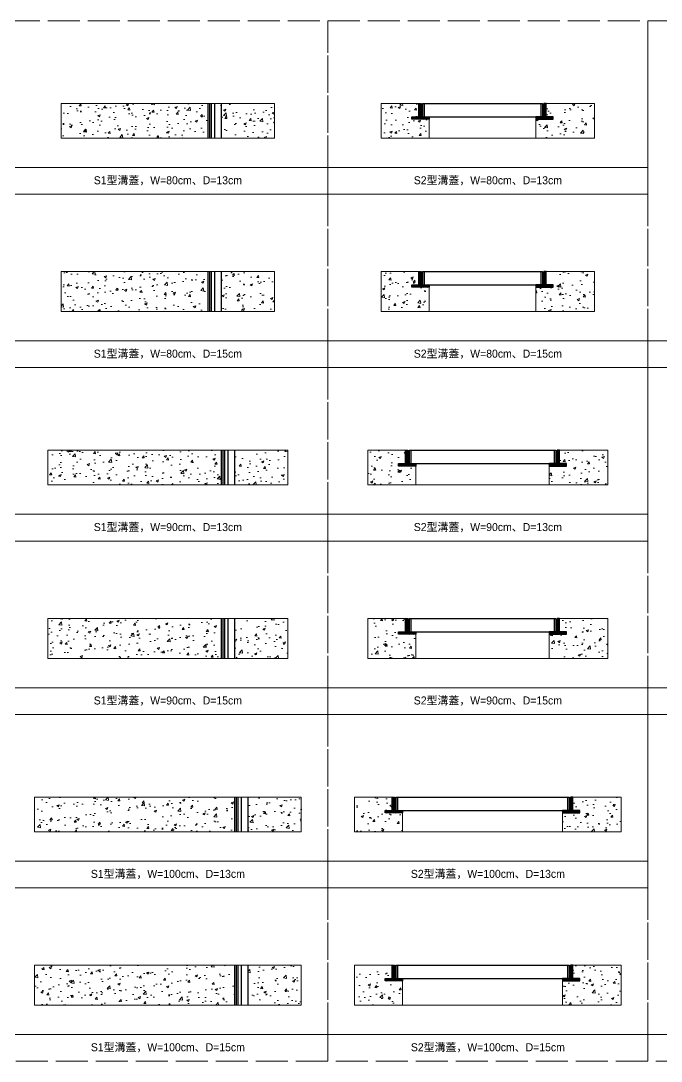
# Model space of a CAD drawing. Extents: x -8920 to 1950, y -2159 to 466.
# Drawn here: x 549.6 to 789.7, y -1047 to -657 of the extents above; entities that cross this region are included whole.
import ezdxf

# ---------------------------------------------------------------- set-up
doc = ezdxf.new("R2010")
doc.units = 0
doc.header["$MEASUREMENT"] = 0
doc.linetypes.add('ACAD_ISO02W100', pattern=[15, 12, -3])
doc.linetypes.add('HIDDEN', pattern=[0.375, 0.25, -0.125])
doc.layers.add('一、4.基本-隱藏', color=9, linetype='ACAD_ISO02W100', lineweight=20, plot=False)
doc.layers.add('三、3.文字-註解文字', color=2, linetype='Continuous')
doc.layers.add('二、1.繪圖-既有設施', color=8, linetype='Continuous', lineweight=20)
doc.layers.add('二、6.繪圖-其他施作項目', color=35, linetype='Continuous', lineweight=30)
doc.styles.add('註解文字', font='MS PGothic.ttf', dxfattribs={"height": 3})
pattern_1 = [(50, (2153.0995, -1926.846), (9.109233, -0.796954), [0.9525, -10.4775]), (355, (2153.0995, -1926.846), (-1.76217, 9.552842), [0.762, -8.38203]), (100.45144, (2153.859, -1926.912), (7.347062, 8.755888), [0.8095, -8.904512]), (46.1842, (2153.1, -1924.306), (13.55395, -2.102116), [1.42875, -15.71625]), (96.63556, (2154.229, -1924.481), (11.87021, 12.37131), [1.21425, -13.35678]), (351.18415, (2153.1, -1924.306), (11.87021, 12.37131), [1.143, -12.57299]), (21, (2154.3695, -1924.941), (7.58072, -5.11326), [0.9525, -10.4775]), (326, (2154.3695, -1924.941), (3.0901, 9.2094), [0.762, -8.382]), (71.45144, (2155.001, -1925.367), (10.67082, 4.09614), [0.8095, -8.904497]), (37.5, (2153.0995, -1926.846), (0.15443, 4.227752), [0, -8.2804, 0, -8.509, 0, -8.41375]), (7.5, (2153.0995, -1926.846), (3.340983, 5.009029), [0, -4.8514, 0, -8.0899, 0, -3.20675]), (327.5, (2150.2674, -1926.846), (6.77953, -0.286437), [0, -3.175, 0, -9.906, 0, -13.1445]), (317.5, (2148.9974, -1926.846), (7.406459, 1.271325), [0, -4.1275, 0, -6.5786, 0, -9.3345])]

msp = doc.modelspace()

# ---------------------------------------------------------------- hatches: boundary and pattern name
at = {"layer": '二、1.繪圖-既有設施'}
h = msp.add_hatch(dxfattribs=at)
h.set_pattern_fill('AR-CONC', color=256, scale=0.05)
h.set_pattern_definition(pattern_1)
h.paths.add_polyline_path([(564.723, -688), (564.723, -701), (619.723, -701), (619.723, -688)])
h.paths.add_polyline_path([(624.723, -688), (624.723, -701), (644.723, -701), (644.723, -688)])
h = msp.add_hatch(dxfattribs=at)
h.set_pattern_fill('AR-CONC', color=256, scale=0.05)
h.set_pattern_definition(pattern_1)
h.paths.add_polyline_path([(702.723, -701), (702.723, -693.9), (696.223, -693.9), (696.223, -693), (698.823, -693), (698.823, -688), (684.723, -688), (684.723, -701)])
h.paths.add_polyline_path([(764.723, -701), (764.723, -688), (746.623, -688), (746.623, -693), (749.223, -693), (749.223, -693.9), (742.723, -693.9), (742.723, -701)])
h = msp.add_hatch(dxfattribs=at)
h.set_pattern_fill('AR-CONC', color=256, scale=0.05)
h.set_pattern_definition([(50, (1463.347, -1972.0555), (9.109233, -0.796954), [0.9525, -10.4775]), (355, (1463.347, -1972.0555), (-1.76217, 9.55284), [0.762, -8.38203]), (100.45144, (1464.106, -1972.122), (7.34706, 8.75589), [0.8095, -8.90451]), (46.1842, (1463.347, -1969.515), (13.55395, -2.10212), [1.42875, -15.71625]), (96.6356, (1464.476, -1969.69), (11.87021, 12.37131), [1.21425, -13.35678]), (351.1842, (1463.347, -1969.515), (11.87021, 12.3713), [1.143, -12.57299]), (21, (1464.617, -1970.1505), (7.58072, -5.11326), [0.9525, -10.4775]), (326, (1464.617, -1970.1505), (3.0901, 9.2094), [0.762, -8.382]), (71.45144, (1465.249, -1970.577), (10.67082, 4.09614), [0.8095, -8.904497]), (37.5, (1463.347, -1972.0555), (0.15443, 4.227752), [0, -8.2804, 0, -8.509, 0, -8.41375]), (7.5, (1463.347, -1972.0555), (3.340983, 5.009029), [0, -4.8514, 0, -8.0899, 0, -3.20675]), (327.5, (1460.5148, -1972.0555), (6.77953, -0.286437), [0, -3.175, 0, -9.906, 0, -13.1445]), (317.5, (1459.245, -1972.0555), (7.40646, 1.271325), [0, -4.1275, 0, -6.5786, 0, -9.3345])])
h.paths.add_polyline_path([(619.723, -751), (564.723, -751), (564.723, -766), (619.723, -766)])
h.paths.add_polyline_path([(644.723, -751), (624.723, -751), (624.723, -766), (644.723, -766)])
h = msp.add_hatch(dxfattribs=at)
h.set_pattern_fill('AR-CONC', color=256, scale=0.05)
h.set_pattern_definition([(50, (1531.163, -1974.5664), (9.109233, -0.796954), [0.9525, -10.4775]), (355, (1531.163, -1974.566), (-1.76217, 9.55284), [0.762, -8.38203]), (100.45144, (1531.922, -1974.633), (7.34706, 8.75589), [0.8095, -8.90451]), (46.1842, (1531.163, -1972.026), (13.55395, -2.10212), [1.42875, -15.71625]), (96.6356, (1532.293, -1972.202), (11.87021, 12.37131), [1.21425, -13.35678]), (351.1842, (1531.163, -1972.026), (11.87021, 12.3713), [1.143, -12.57299]), (21, (1532.433, -1972.6614), (7.58072, -5.11326), [0.9525, -10.4775]), (326, (1532.433, -1972.661), (3.0901, 9.2094), [0.762, -8.382]), (71.45144, (1533.065, -1973.0875), (10.67082, 4.09614), [0.8095, -8.904497]), (37.5, (1531.163, -1974.5664), (0.15443, 4.227752), [0, -8.2804, 0, -8.509, 0, -8.41375]), (7.5, (1531.163, -1974.5664), (3.340983, 5.009029), [0, -4.8514, 0, -8.0899, 0, -3.20675]), (327.5, (1528.331, -1974.5664), (6.77953, -0.286437), [0, -3.175, 0, -9.906, 0, -13.1445]), (317.5, (1527.061, -1974.5664), (7.40646, 1.271325), [0, -4.1275, 0, -6.5786, 0, -9.3345])])
h.paths.add_polyline_path([(702.723, -766), (702.723, -756.9), (696.223, -756.9), (696.223, -756), (698.823, -756), (698.823, -751), (684.723, -751), (684.723, -766)])
h.paths.add_polyline_path([(764.723, -766), (764.723, -751), (746.623, -751), (746.623, -756), (749.223, -756), (749.223, -756.9), (742.723, -756.9), (742.723, -766)])
h = msp.add_hatch(dxfattribs=at)
h.set_pattern_fill('AR-CONC', color=256, scale=0.05)
h.set_pattern_definition([(50, (1162.977, -1810.353), (9.109233, -0.796954), [0.9525, -10.4775]), (355, (1162.977, -1810.353), (-1.76217, 9.55284), [0.762, -8.38203]), (100.45144, (1163.736, -1810.419), (7.34706, 8.75589), [0.8095, -8.90451]), (46.1842, (1162.977, -1807.813), (13.55395, -2.10212), [1.42875, -15.71625]), (96.6356, (1164.107, -1807.988), (11.8702, 12.3713), [1.21425, -13.35678]), (351.1842, (1162.977, -1807.813), (11.8702, 12.3713), [1.143, -12.57299]), (21, (1164.247, -1808.448), (7.58072, -5.11326), [0.9525, -10.4775]), (326, (1164.247, -1808.448), (3.0901, 9.2094), [0.762, -8.382]), (71.45144, (1164.879, -1808.874), (10.67082, 4.09614), [0.8095, -8.9045]), (37.5, (1162.9772, -1810.353), (0.15443, 4.227752), [0, -8.2804, 0, -8.509, 0, -8.41375]), (7.5, (1162.977, -1810.353), (3.340983, 5.009029), [0, -4.8514, 0, -8.0899, 0, -3.20675]), (327.5, (1160.145, -1810.353), (6.77953, -0.286437), [0, -3.175, 0, -9.906, 0, -13.1445]), (317.5, (1158.875, -1810.353), (7.40646, 1.271325), [0, -4.1275, 0, -6.5786, 0, -9.3345])])
h.paths.add_polyline_path([(624.723, -831), (624.723, -818), (559.723, -818), (559.723, -831)])
h.paths.add_polyline_path([(649.723, -818), (629.723, -818), (629.723, -831), (649.723, -831)])
h = msp.add_hatch(dxfattribs=at)
h.set_pattern_fill('AR-CONC', color=256, scale=0.05)
h.set_pattern_definition([(50, (1422.869, -1830.112), (9.109233, -0.796954), [0.9525, -10.4775]), (355, (1422.869, -1830.112), (-1.76217, 9.55284), [0.762, -8.38203]), (100.45144, (1423.628, -1830.179), (7.34706, 8.75589), [0.8095, -8.90451]), (46.1842, (1422.869, -1827.572), (13.55395, -2.10212), [1.42875, -15.71625]), (96.6356, (1423.998, -1827.747), (11.8702, 12.3713), [1.21425, -13.35678]), (351.1842, (1422.869, -1827.572), (11.8702, 12.3713), [1.143, -12.57299]), (21, (1424.139, -1828.207), (7.58072, -5.11326), [0.9525, -10.4775]), (326, (1424.139, -1828.207), (3.0901, 9.2094), [0.762, -8.382]), (71.45144, (1424.7705, -1828.633), (10.67082, 4.09614), [0.8095, -8.9045]), (37.5, (1422.8688, -1830.1122), (0.15443, 4.227752), [0, -8.2804, 0, -8.509, 0, -8.41375]), (7.5, (1422.869, -1830.112), (3.340983, 5.009029), [0, -4.8514, 0, -8.0899, 0, -3.20675]), (327.5, (1420.0367, -1830.1122), (6.77953, -0.286437), [0, -3.175, 0, -9.906, 0, -13.1445]), (317.5, (1418.7667, -1830.112), (7.40646, 1.271325), [0, -4.1275, 0, -6.5786, 0, -9.3345])])
h.paths.add_polyline_path([(679.723, -831), (697.723, -831), (697.723, -823.9), (691.223, -823.9), (691.223, -823), (693.823, -823), (693.823, -818), (679.723, -818)])
h.paths.add_polyline_path([(769.723, -831), (769.723, -818), (751.623, -818), (751.623, -823), (754.223, -823), (754.223, -823.9), (747.723, -823.9), (747.723, -831)])
h = msp.add_hatch(dxfattribs=at)
h.set_pattern_fill('AR-CONC', color=256, scale=0.05)
h.set_pattern_definition([(50, (1154.4344, -1844.4674), (9.109233, -0.796954), [0.9525, -10.4775]), (355, (1154.434, -1844.467), (-1.76217, 9.55284), [0.762, -8.38203]), (100.45144, (1155.1935, -1844.534), (7.34706, 8.75589), [0.8095, -8.90451]), (46.1842, (1154.434, -1841.927), (13.55395, -2.10212), [1.42875, -15.71625]), (96.6356, (1155.564, -1842.103), (11.8702, 12.3713), [1.21425, -13.35678]), (351.1842, (1154.434, -1841.927), (11.8702, 12.3713), [1.143, -12.57299]), (21, (1155.7044, -1842.5624), (7.58072, -5.11326), [0.9525, -10.4775]), (326, (1155.704, -1842.562), (3.0901, 9.2094), [0.762, -8.382]), (71.45144, (1156.336, -1842.9886), (10.67082, 4.09614), [0.8095, -8.9045]), (37.5, (1154.4344, -1844.4674), (0.15443, 4.227752), [0, -8.2804, 0, -8.509, 0, -8.41375]), (7.5, (1154.4344, -1844.4674), (3.340983, 5.009029), [0, -4.8514, 0, -8.0899, 0, -3.20675]), (327.5, (1151.6023, -1844.4674), (6.77953, -0.286437), [0, -3.175, 0, -9.906, 0, -13.1445]), (317.5, (1150.3323, -1844.4674), (7.40646, 1.271325), [0, -4.1275, 0, -6.5786, 0, -9.3345])])
h.paths.add_polyline_path([(624.723, -896), (624.723, -881), (559.723, -881), (559.723, -896)])
h.paths.add_polyline_path([(649.723, -881), (629.723, -881), (629.723, -896), (649.723, -896)])
h = msp.add_hatch(dxfattribs=at)
h.set_pattern_fill('AR-CONC', color=256, scale=0.05)
h.set_pattern_definition([(50, (1273.231, -1741.6635), (9.109233, -0.796954), [0.9525, -10.4775]), (355, (1273.231, -1741.6635), (-1.76217, 9.55284), [0.762, -8.38203]), (100.4514, (1273.99, -1741.73), (7.34706, 8.75589), [0.8095, -8.90451]), (46.1842, (1273.231, -1739.124), (13.55395, -2.10212), [1.42875, -15.71625]), (96.6356, (1274.36, -1739.299), (11.8702, 12.3713), [1.21425, -13.35678]), (351.1842, (1273.23, -1739.124), (11.8702, 12.3713), [1.143, -12.57299]), (21, (1274.501, -1739.7585), (7.58072, -5.11326), [0.9525, -10.4775]), (326, (1274.501, -1739.7585), (3.0901, 9.2094), [0.762, -8.382]), (71.4514, (1275.132, -1740.185), (10.67082, 4.09614), [0.8095, -8.9045]), (37.5, (1273.2306, -1741.6635), (0.15443, 4.227752), [0, -8.2804, 0, -8.509, 0, -8.41375]), (7.5, (1273.2306, -1741.6635), (3.340983, 5.009029), [0, -4.8514, 0, -8.0899, 0, -3.20675]), (327.5, (1270.3985, -1741.6635), (6.77953, -0.286437), [0, -3.175, 0, -9.906, 0, -13.1445]), (317.5, (1269.1285, -1741.6635), (7.40646, 1.271325), [0, -4.1275, 0, -6.5786, 0, -9.3345])])
h.paths.add_polyline_path([(691.223, -886.9), (691.223, -886), (693.823, -886), (693.823, -881), (679.723, -881), (679.723, -896), (697.723, -896), (697.723, -886.9)])
h.paths.add_polyline_path([(754.223, -886.9), (747.723, -886.9), (747.723, -896), (769.723, -896), (769.723, -881), (751.623, -881), (751.623, -886), (754.223, -886)])
h = msp.add_hatch(dxfattribs=at)
h.set_pattern_fill('AR-CONC', color=256, scale=0.05)
h.set_pattern_definition([(50, (1139.792, -1862.515), (9.109233, -0.796954), [0.9525, -10.4775]), (355, (1139.792, -1862.515), (-1.76217, 9.55284), [0.762, -8.38203]), (100.4514, (1140.551, -1862.581), (7.34706, 8.75589), [0.8095, -8.90451]), (46.1842, (1139.792, -1859.975), (13.55395, -2.10212), [1.42875, -15.71625]), (96.6356, (1140.921, -1860.15), (11.8702, 12.3713), [1.21425, -13.35678]), (351.1842, (1139.792, -1859.975), (11.8702, 12.3713), [1.143, -12.57299]), (21, (1141.062, -1860.61), (7.58072, -5.11326), [0.9525, -10.4775]), (326, (1141.062, -1860.61), (3.0901, 9.2094), [0.762, -8.382]), (71.4514, (1141.693, -1861.036), (10.67082, 4.09614), [0.8095, -8.9045]), (37.5, (1139.7917, -1862.515), (0.15443, 4.227752), [0, -8.2804, 0, -8.509, 0, -8.41375]), (7.5, (1139.7917, -1862.515), (3.340983, 5.009029), [0, -4.8514, 0, -8.0899, 0, -3.20675]), (327.5, (1136.9596, -1862.515), (6.77953, -0.286437), [0, -3.175, 0, -9.906, 0, -13.1445]), (317.5, (1135.6896, -1862.515), (7.40646, 1.271325), [0, -4.1275, 0, -6.5786, 0, -9.3345])])
h.paths.add_polyline_path([(629.723, -948), (554.723, -948), (554.723, -961), (629.723, -961)])
h.paths.add_polyline_path([(654.723, -948), (634.723, -948), (634.723, -961), (654.723, -961)])
h = msp.add_hatch(dxfattribs=at)
h.set_pattern_fill('AR-CONC', color=256, scale=0.05)
h.set_pattern_definition([(50, (1237.4246, -1832.8204), (9.109233, -0.796954), [0.9525, -10.4775]), (355, (1237.425, -1832.82), (-1.76217, 9.55284), [0.762, -8.38203]), (100.4514, (1238.184, -1832.887), (7.34706, 8.75589), [0.8095, -8.90451]), (46.1842, (1237.425, -1830.28), (13.55395, -2.10212), [1.42875, -15.71625]), (96.6356, (1238.554, -1830.456), (11.8702, 12.3713), [1.21425, -13.35678]), (351.1842, (1237.425, -1830.28), (11.8702, 12.3713), [1.143, -12.57299]), (21, (1238.6946, -1830.9154), (7.58072, -5.11326), [0.9525, -10.4775]), (326, (1238.695, -1830.915), (3.0901, 9.2094), [0.762, -8.382]), (71.4514, (1239.326, -1831.3415), (10.67082, 4.09614), [0.8095, -8.9045]), (37.5, (1237.4246, -1832.8204), (0.15443, 4.227752), [0, -8.2804, 0, -8.509, 0, -8.41375]), (7.5, (1237.4246, -1832.8204), (3.340983, 5.009029), [0, -4.8514, 0, -8.0899, 0, -3.20675]), (327.5, (1234.5925, -1832.8204), (6.77953, -0.286437), [0, -3.175, 0, -9.906, 0, -13.1445]), (317.5, (1233.3225, -1832.8204), (7.40646, 1.271325), [0, -4.1275, 0, -6.5786, 0, -9.3345])])
h.paths.add_polyline_path([(686.223, -953), (688.823, -953), (688.823, -948), (674.723, -948), (674.723, -961), (692.723, -961), (692.723, -953.9), (686.223, -953.9)])
h.paths.add_polyline_path([(774.723, -948), (756.623, -948), (756.623, -953), (759.223, -953), (759.223, -953.9), (752.723, -953.9), (752.723, -961), (774.723, -961)])
h = msp.add_hatch(dxfattribs=at)
h.set_pattern_fill('AR-CONC', color=256, scale=0.05)
h.set_pattern_definition([(50, (1440.475, -1766.565), (9.109233, -0.796954), [0.9525, -10.4775]), (355, (1440.475, -1766.565), (-1.76217, 9.55284), [0.762, -8.38203]), (100.45144, (1441.234, -1766.631), (7.34706, 8.75589), [0.8095, -8.90451]), (46.1842, (1440.475, -1764.025), (13.55395, -2.10212), [1.42875, -15.71625]), (96.6356, (1441.605, -1764.2), (11.8702, 12.3713), [1.21425, -13.35678]), (351.1842, (1440.475, -1764.025), (11.8702, 12.3713), [1.143, -12.57299]), (21, (1441.745, -1764.66), (7.58072, -5.11326), [0.9525, -10.4775]), (326, (1441.745, -1764.66), (3.0901, 9.2094), [0.762, -8.382]), (71.45144, (1442.377, -1765.086), (10.67082, 4.09614), [0.8095, -8.9045]), (37.5, (1440.475, -1766.5646), (0.15443, 4.227752), [0, -8.2804, 0, -8.509, 0, -8.41375]), (7.5, (1440.475, -1766.5646), (3.340983, 5.009029), [0, -4.8514, 0, -8.0899, 0, -3.20675]), (327.5, (1437.643, -1766.5646), (6.77953, -0.286437), [0, -3.175, 0, -9.906, 0, -13.1445]), (317.5, (1436.373, -1766.5646), (7.40646, 1.271325), [0, -4.1275, 0, -6.5786, 0, -9.3345])])
h.paths.add_polyline_path([(629.723, -1026), (629.723, -1011), (554.723, -1011), (554.723, -1026)])
h.paths.add_polyline_path([(654.723, -1011), (634.723, -1011), (634.723, -1026), (654.723, -1026)])
h = msp.add_hatch(dxfattribs=at)
h.set_pattern_fill('AR-CONC', color=256, scale=0.05)
h.set_pattern_definition([(50, (1257.9354, -1953.228), (9.109233, -0.796954), [0.9525, -10.4775]), (355, (1257.935, -1953.228), (-1.76217, 9.55284), [0.762, -8.38203]), (100.4514, (1258.6945, -1953.294), (7.34706, 8.75589), [0.8095, -8.90451]), (46.1842, (1257.935, -1950.688), (13.55395, -2.10212), [1.42875, -15.71625]), (96.6356, (1259.065, -1950.863), (11.8702, 12.3713), [1.21425, -13.35678]), (351.1842, (1257.935, -1950.688), (11.8702, 12.3713), [1.143, -12.57299]), (21, (1259.2054, -1951.323), (7.58072, -5.11326), [0.9525, -10.4775]), (326, (1259.205, -1951.323), (3.0901, 9.2094), [0.762, -8.382]), (71.4514, (1259.837, -1951.749), (10.67082, 4.09614), [0.8095, -8.9045]), (37.5, (1257.9354, -1953.2278), (0.15443, 4.227752), [0, -8.2804, 0, -8.509, 0, -8.41375]), (7.5, (1257.9354, -1953.228), (3.340983, 5.009029), [0, -4.8514, 0, -8.0899, 0, -3.20675]), (327.5, (1255.1033, -1953.2278), (6.77953, -0.286437), [0, -3.175, 0, -9.906, 0, -13.1445]), (317.5, (1253.833, -1953.228), (7.40646, 1.271325), [0, -4.1275, 0, -6.5786, 0, -9.3345])])
h.paths.add_polyline_path([(692.723, -1026), (692.723, -1016.9), (686.223, -1016.9), (686.223, -1016), (688.823, -1016), (688.823, -1011), (674.723, -1011), (674.723, -1026)])
h.paths.add_polyline_path([(774.723, -1026), (774.723, -1011), (756.623, -1011), (756.623, -1016), (759.223, -1016), (759.223, -1016.9), (752.723, -1016.9), (752.723, -1026)])
at = {"layer": '二、6.繪圖-其他施作項目'}
h = msp.add_hatch(dxfattribs=at)
h.set_pattern_fill('ANSI31', color=256, scale=0.1)
h.set_pattern_definition([(45, (2414.2322, -1992.28593), (-0.224506403, 0.224506403), [])])
h.paths.add_polyline_path([(698.823, -693), (696.223, -693), (696.223, -693.9), (702.723, -693.9), (702.723, -693), (699.723, -693), (699.723, -688), (698.823, -688)])
h.paths.add_polyline_path([(746.623, -688), (745.723, -688), (745.723, -693), (742.723, -693), (742.723, -693.9), (749.223, -693.9), (749.223, -693), (746.623, -693)])
h = msp.add_hatch(dxfattribs=at)
h.set_pattern_fill('ANSI31', color=256, scale=0.1)
h.set_pattern_definition([(45, (2414.2322, -2055.28593), (-0.224506403, 0.224506403), [])])
h.paths.add_polyline_path([(698.823, -756), (696.223, -756), (696.223, -756.9), (702.723, -756.9), (702.723, -756), (699.723, -756), (699.723, -751), (698.823, -751)])
h.paths.add_polyline_path([(746.623, -751), (745.723, -751), (745.723, -756), (742.723, -756), (742.723, -756.9), (749.223, -756.9), (749.223, -756), (746.623, -756)])
h = msp.add_hatch(dxfattribs=at)
h.set_pattern_fill('ANSI31', color=256, scale=0.1)
h.set_pattern_definition([(45, (1922.55755, -1838.52732), (-0.2245064, 0.2245064), [])])
h.paths.add_polyline_path([(694.723, -818), (693.823, -818), (693.823, -823), (691.223, -823), (691.223, -823.9), (697.723, -823.9), (697.723, -823), (694.723, -823)])
h.paths.add_polyline_path([(750.723, -823), (747.723, -823), (747.723, -823.9), (754.223, -823.9), (754.223, -823), (751.623, -823), (751.623, -818), (750.723, -818)])
h = msp.add_hatch(dxfattribs=at)
h.set_pattern_fill('ANSI31', color=256, scale=0.1)
h.set_pattern_definition([(45, (1922.55755, -1901.52732), (-0.2245064, 0.2245064), [])])
h.paths.add_polyline_path([(694.723, -881), (693.823, -881), (693.823, -886), (691.223, -886), (691.223, -886.9), (697.723, -886.9), (697.723, -886), (694.723, -886)])
h.paths.add_polyline_path([(750.723, -886), (747.723, -886), (747.723, -886.9), (754.223, -886.9), (754.223, -886), (751.623, -886), (751.623, -881), (750.723, -881)])
h = msp.add_hatch(dxfattribs=at)
h.set_pattern_fill('ANSI31', color=256, scale=0.1)
h.set_pattern_definition([(45, (1917.55755, -1943.46255), (-0.2245064, 0.2245064), [])])
h.paths.add_polyline_path([(689.723, -948), (688.823, -948), (688.823, -953), (686.223, -953), (686.223, -953.9), (692.723, -953.9), (692.723, -953), (689.723, -953)])
h.paths.add_polyline_path([(755.723, -953), (752.723, -953), (752.723, -953.9), (759.223, -953.9), (759.223, -953), (756.623, -953), (756.623, -948), (755.723, -948)])
h = msp.add_hatch(dxfattribs=at)
h.set_pattern_fill('ANSI31', color=256, scale=0.1)
h.set_pattern_definition([(45, (1917.55755, -2006.46255), (-0.2245064, 0.2245064), [])])
h.paths.add_polyline_path([(689.723, -1011), (688.823, -1011), (688.823, -1016), (686.223, -1016), (686.223, -1016.9), (692.723, -1016.9), (692.723, -1016), (689.723, -1016)])
h.paths.add_polyline_path([(755.723, -1016), (752.723, -1016), (752.723, -1016.9), (759.223, -1016.9), (759.223, -1016), (756.623, -1016), (756.623, -1011), (755.723, -1011)])

# ---------------------------------------------------------------- linework, layer by layer
at = {"layer": '一、4.基本-隱藏'}
for points in [[(544.723, -657), (664.723, -657), (664.723, -712), (544.723, -712)], [(664.723, -657), (784.723, -657), (784.723, -712), (664.723, -712)], [(784.723, -657), (904.723, -657), (904.723, -777), (784.723, -777)], [(544.723, -712), (664.723, -712), (664.723, -722), (544.723, -722)], [(664.723, -712), (784.723, -712), (784.723, -722), (664.723, -722)], [(544.723, -722), (664.723, -722), (664.723, -777), (544.723, -777)], [(664.723, -722), (784.723, -722), (784.723, -777), (664.723, -777)], [(544.723, -777), (664.723, -777), (664.723, -787), (544.723, -787)], [(664.723, -777), (784.723, -777), (784.723, -787), (664.723, -787)], [(784.723, -777), (904.723, -777), (904.723, -787), (784.723, -787)], [(544.723, -787), (664.723, -787), (664.723, -842), (544.723, -842)], [(664.723, -787), (784.723, -787), (784.723, -842), (664.723, -842)], [(784.723, -787), (904.723, -787), (904.723, -907), (784.723, -907)], [(544.723, -842), (664.723, -842), (664.723, -852), (544.723, -852)], [(664.723, -842), (784.723, -842), (784.723, -852), (664.723, -852)], [(544.723, -852), (664.723, -852), (664.723, -907), (544.723, -907)], [(664.723, -852), (784.723, -852), (784.723, -907), (664.723, -907)], [(544.723, -907), (664.723, -907), (664.723, -917), (544.723, -917)], [(664.723, -907), (784.723, -907), (784.723, -917), (664.723, -917)], [(784.723, -907), (904.723, -907), (904.723, -917), (784.723, -917)], [(544.723, -917), (664.723, -917), (664.723, -972), (544.723, -972)], [(664.723, -917), (784.723, -917), (784.723, -972), (664.723, -972)], [(784.723, -917), (904.723, -917), (904.723, -1037), (784.723, -1037)], [(544.723, -972), (664.723, -972), (664.723, -982), (544.723, -982)], [(664.723, -972), (784.723, -972), (784.723, -982), (664.723, -982)], [(544.723, -982), (664.723, -982), (664.723, -1037), (544.723, -1037)], [(664.723, -982), (784.723, -982), (784.723, -1037), (664.723, -1037)], [(544.723, -1037), (664.723, -1037), (664.723, -1047), (544.723, -1047)], [(664.723, -1037), (784.723, -1037), (784.723, -1047), (664.723, -1047)], [(784.723, -1037), (904.723, -1037), (904.723, -1047), (784.723, -1047)]]:
    msp.add_lwpolyline(points, close=True, dxfattribs=at)
at = {"layer": '二、1.繪圖-既有設施'}
for points in [[(644.723, -701), (644.723, -688), (564.723, -688), (564.723, -701)], [(564.723, -766), (564.723, -751), (644.723, -751), (644.723, -766)], [(559.723, -831), (559.723, -818), (649.723, -818), (649.723, -831)], [(559.723, -896), (559.723, -881), (649.723, -881), (649.723, -896)], [(554.723, -961), (554.723, -948), (654.723, -948), (654.723, -961)], [(554.723, -1026), (554.723, -1011), (654.723, -1011), (654.723, -1026)]]:
    msp.add_lwpolyline(points, close=True, dxfattribs=at)
for points in [[(702.723, -693), (702.723, -701), (684.723, -701), (684.723, -688), (698.823, -688)], [(742.723, -693), (742.723, -701), (764.723, -701), (764.723, -688), (746.623, -688)], [(702.723, -756), (702.723, -766), (684.723, -766), (684.723, -751), (698.823, -751)], [(742.723, -756), (742.723, -766), (764.723, -766), (764.723, -751), (746.623, -751)], [(693.823, -818), (679.723, -818), (679.723, -831), (697.723, -831), (697.723, -823)], [(747.723, -823), (747.723, -831), (769.723, -831), (769.723, -818), (751.623, -818)], [(697.723, -886), (697.723, -896), (679.723, -896), (679.723, -881), (693.823, -881)], [(747.723, -886), (747.723, -896), (769.723, -896), (769.723, -881), (751.623, -881)], [(692.723, -953), (692.723, -961), (674.723, -961), (674.723, -948), (688.823, -948)], [(752.723, -953), (752.723, -961), (774.723, -961), (774.723, -948), (756.623, -948)], [(692.723, -1016), (692.723, -1026), (674.723, -1026), (674.723, -1011), (688.823, -1011)], [(752.723, -1016), (752.723, -1026), (774.723, -1026), (774.723, -1011), (756.623, -1011)]]:
    msp.add_lwpolyline(points, dxfattribs=at)
at = {"layer": '二、1.繪圖-既有設施', "linetype": 'HIDDEN'}
for points in [[(702.723, -701), (742.723, -701)], [(702.723, -766), (742.723, -766)], [(697.723, -831), (747.723, -831)], [(697.723, -896), (747.723, -896)], [(692.723, -961), (752.723, -961)], [(692.723, -1026), (752.723, -1026)]]:
    msp.add_lwpolyline(points, dxfattribs=at)
at = {"layer": '二、6.繪圖-其他施作項目'}
for points in [[(619.723, -688), (619.723, -701)], [(620.348, -688), (620.348, -701)], [(620.973, -688), (620.973, -701)], [(622.223, -688), (622.223, -701)], [(624.723, -688), (624.723, -701)], [(700.223, -688), (700.223, -693)], [(700.223, -688), (745.223, -688)], [(700.823, -688), (700.823, -693)], [(744.623, -688), (744.623, -693)], [(745.223, -688), (745.223, -693)], [(700.223, -693), (745.223, -693)], [(619.723, -751), (619.723, -766)], [(620.348, -751), (620.348, -766)], [(620.973, -751), (620.973, -766)], [(622.223, -751), (622.223, -766)], [(624.723, -751), (624.723, -766)], [(700.223, -751), (700.223, -756)], [(700.223, -751), (745.223, -751)], [(700.823, -751), (700.823, -756)], [(744.623, -751), (744.623, -756)], [(745.223, -751), (745.223, -756)], [(700.223, -756), (745.223, -756)], [(624.723, -818), (624.723, -831)], [(625.348, -818), (625.348, -831)], [(625.973, -818), (625.973, -831)], [(627.223, -818), (627.223, -831)], [(629.723, -818), (629.723, -831)], [(695.223, -818), (695.223, -823)], [(695.223, -818), (750.223, -818)], [(695.823, -818), (695.823, -823)], [(749.623, -818), (749.623, -823)], [(750.223, -818), (750.223, -823)], [(695.223, -823), (750.223, -823)], [(624.723, -881), (624.723, -896)], [(625.348, -881), (625.348, -896)], [(625.973, -881), (625.973, -896)], [(627.223, -881), (627.223, -896)], [(629.723, -881), (629.723, -896)], [(695.223, -881), (695.223, -886)], [(695.223, -881), (750.223, -881)], [(695.823, -881), (695.823, -886)], [(749.623, -881), (749.623, -886)], [(750.223, -881), (750.223, -886)], [(695.223, -886), (750.223, -886)], [(629.723, -948), (629.723, -961)], [(630.348, -948), (630.348, -961)], [(630.973, -948), (630.973, -961)], [(632.223, -948), (632.223, -961)], [(634.723, -948), (634.723, -961)], [(690.223, -948), (690.223, -953)], [(690.223, -948), (755.223, -948)], [(690.823, -948), (690.823, -953)], [(754.623, -948), (754.623, -953)], [(755.223, -948), (755.223, -953)], [(690.223, -953), (755.223, -953)], [(629.723, -1011), (629.723, -1026)], [(630.348, -1011), (630.348, -1026)], [(630.973, -1011), (630.973, -1026)], [(632.223, -1011), (632.223, -1026)], [(634.723, -1011), (634.723, -1026)], [(690.223, -1011), (690.223, -1016)], [(690.223, -1011), (755.223, -1011)], [(690.823, -1011), (690.823, -1016)], [(754.623, -1011), (754.623, -1016)], [(755.223, -1011), (755.223, -1016)], [(690.223, -1016), (755.223, -1016)]]:
    msp.add_lwpolyline(points, dxfattribs=at)
for points in [[(696.223, -693), (698.823, -693), (698.823, -688), (699.723, -688), (699.723, -693), (702.723, -693), (702.723, -693.9), (696.223, -693.9)], [(746.623, -688), (745.723, -688), (745.723, -693), (742.723, -693), (742.723, -693.9), (749.223, -693.9), (749.223, -693), (746.623, -693)], [(696.223, -756), (698.823, -756), (698.823, -751), (699.723, -751), (699.723, -756), (702.723, -756), (702.723, -756.9), (696.223, -756.9)], [(746.623, -751), (745.723, -751), (745.723, -756), (742.723, -756), (742.723, -756.9), (749.223, -756.9), (749.223, -756), (746.623, -756)], [(691.223, -823), (693.823, -823), (693.823, -818), (694.723, -818), (694.723, -823), (697.723, -823), (697.723, -823.9), (691.223, -823.9)], [(751.623, -818), (750.723, -818), (750.723, -823), (747.723, -823), (747.723, -823.9), (754.223, -823.9), (754.223, -823), (751.623, -823)], [(691.223, -886), (693.823, -886), (693.823, -881), (694.723, -881), (694.723, -886), (697.723, -886), (697.723, -886.9), (691.223, -886.9)], [(751.623, -881), (750.723, -881), (750.723, -886), (747.723, -886), (747.723, -886.9), (754.223, -886.9), (754.223, -886), (751.623, -886)], [(686.223, -953), (688.823, -953), (688.823, -948), (689.723, -948), (689.723, -953), (692.723, -953), (692.723, -953.9), (686.223, -953.9)], [(756.623, -948), (755.723, -948), (755.723, -953), (752.723, -953), (752.723, -953.9), (759.223, -953.9), (759.223, -953), (756.623, -953)], [(686.223, -1016), (688.823, -1016), (688.823, -1011), (689.723, -1011), (689.723, -1016), (692.723, -1016), (692.723, -1016.9), (686.223, -1016.9)], [(756.623, -1011), (755.723, -1011), (755.723, -1016), (752.723, -1016), (752.723, -1016.9), (759.223, -1016.9), (759.223, -1016), (756.623, -1016)]]:
    msp.add_lwpolyline(points, close=True, dxfattribs=at)

# ---------------------------------------------------------------- texts
at = {"layer": '三、3.文字-註解文字', "char_height": 3, "attachment_point": 5, "style": '註解文字'}
for s, width, insert in [('{\\fMS PGothic|b0|i0|c128|p34;S1型溝蓋，W=80cm、}D{\\fMS PGothic|b0|i0|c128|p34;=13cm}', 57.44525, (604.723, -717)), ('{\\fMS PGothic|b0|i0|c128|p34;S2型溝蓋，W=80cm、}D{\\fMS PGothic|b0|i0|c128|p34;=13cm}', 59.02274, (724.723, -717)), ('{\\fMS PGothic|b0|i0|c128|p34;S1型溝蓋，W=80cm、}D{\\fMS PGothic|b0|i0|c128|p34;=15cm}', 58.08356, (604.723, -782)), ('{\\fMS PGothic|b0|i0|c128|p34;S2型溝蓋，W=80cm、}D{\\fMS PGothic|b0|i0|c128|p34;=15cm}', 56.60773, (724.723, -782)), ('{\\fMS PGothic|b0|i0|c128|p34;S1型溝蓋，W=90cm、}D{\\fMS PGothic|b0|i0|c128|p34;=13cm}', 54.79315, (604.723, -847)), ('{\\fMS PGothic|b0|i0|c128|p34;S2型溝蓋，W=90cm、}D{\\fMS PGothic|b0|i0|c128|p34;=13cm}', 54.79315, (724.723, -847)), ('{\\fMS PGothic|b0|i0|c128|p34;S1型溝蓋，W=90cm、}D{\\fMS PGothic|b0|i0|c128|p34;=15cm}', 54.54158, (604.723, -912)), ('{\\fMS PGothic|b0|i0|c128|p34;S2型溝蓋，W=90cm、}D{\\fMS PGothic|b0|i0|c128|p34;=15cm}', 53.99555, (724.723, -912)), ('{\\fMS PGothic|b0|i0|c128|p34;S1型溝蓋，W=100cm、}D{\\fMS PGothic|b0|i0|c128|p34;=13cm}', 55.93624, (604.723, -977)), ('{\\fMS PGothic|b0|i0|c128|p34;S2型溝蓋，W=100cm、}D{\\fMS PGothic|b0|i0|c128|p34;=13cm}', 56.21122, (724.723, -977)), ('{\\fMS PGothic|b0|i0|c128|p34;S1型溝蓋，W=100cm、}D{\\fMS PGothic|b0|i0|c128|p34;=15cm}', 57.90477, (604.723, -1042)), ('{\\fMS PGothic|b0|i0|c128|p34;S2型溝蓋，W=100cm、}D{\\fMS PGothic|b0|i0|c128|p34;=15cm}', 56.15602, (724.723, -1042))]:
    msp.add_mtext_dynamic_manual_height_columns(s, width=width, gutter_width=15, heights=[0], dxfattribs=dict(at, insert=insert))

doc.saveas('drawing.dxf')
